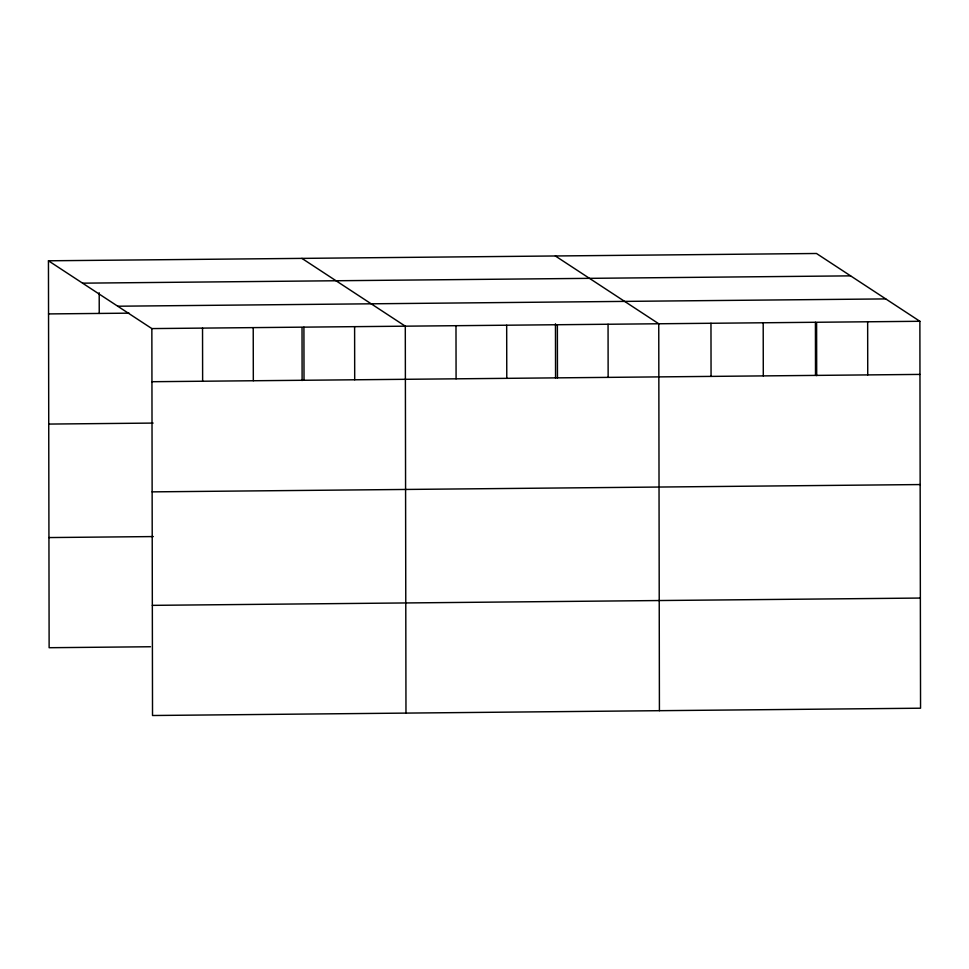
<?xml version="1.0" encoding="UTF-8"?>
<svg xmlns="http://www.w3.org/2000/svg" width="969" height="969" viewBox="0 0 969 969"><rect width="100%" height="100%" fill="white"/><g stroke="black" fill="none" stroke-linecap="round" stroke-linejoin="round"><path stroke-width="1.45" d="M48.45 260.794L816.479 253.49L919.872 321.284L920.55 708.206L152.521 715.51L151.854 328.588L48.45 260.794L49.128 647.716L150.51 646.747M82.571 283.166L850.6 275.862M117.721 306.216L885.751 298.912M48.547 313.92L129.047 313.157M151.854 328.588L919.872 321.284M151.939 381.713L919.969 374.409M48.741 424.071L153.102 423.078M152.133 491.864L920.162 484.561M48.934 537.565L153.296 536.572M152.327 605.359L920.356 598.055M555.346 255.973L658.75 323.767L659.417 710.689M301.904 258.384L405.296 326.178L405.975 713.099M867.655 321.781L867.739 374.906M816.601 322.774L816.685 375.645M815.426 322.277L815.51 375.403M763.197 322.774L763.293 375.899M710.967 323.271L711.064 376.396M608.06 324.252L608.144 377.377M557.369 324.736L557.454 377.862M555.467 323.791L555.564 378.128M506.678 325.221L506.775 378.334M455.987 325.693L456.084 378.818M354.606 326.662L354.702 379.787M303.915 327.147L304.012 380.272M302.025 327.667L302.11 380.538M253.224 327.631L253.321 380.744M202.533 328.103L202.63 381.229M99.201 292.783L99.238 313.435"/></g></svg>
